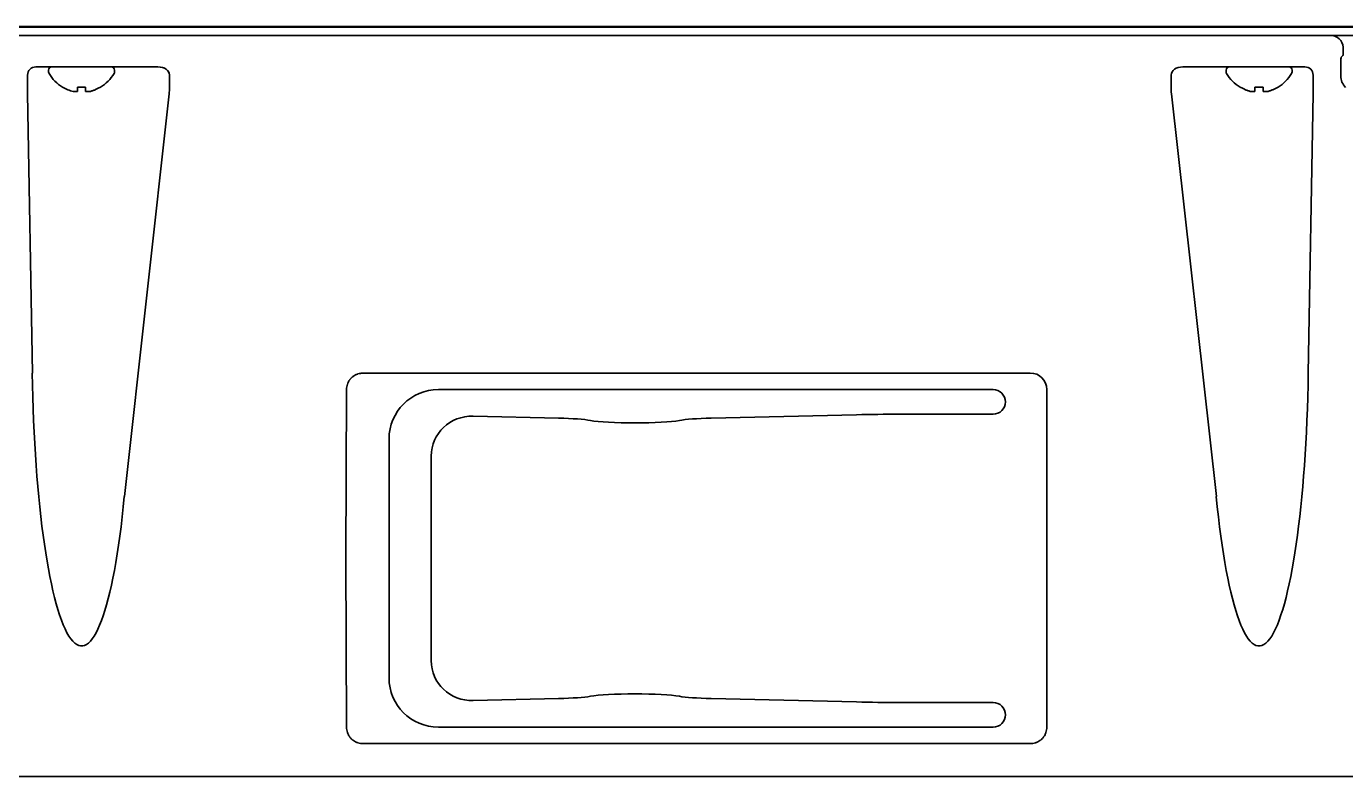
# Model space of a CAD drawing. Extents: x 5809 to 10669, y -850 to 3566.
# Drawn here: x 10279.6 to 10439.8, y 1280.8 to 1371.9 of the extents above; entities that cross this region are included whole.
import ezdxf

# ---------------------------------------------------------------- set-up
doc = ezdxf.new("R2010")
doc.units = 0
doc.header["$LTSCALE"] = 5
doc.layers.add('1', color=7, linetype='CONTINUOUS', true_color=0xffffff)

msp = doc.modelspace()

# ---------------------------------------------------------------- linework, layer by layer
at = {"layer": '1', "color": 7, "linetype": 'Continuous', "lineweight": 35}
for p, q in [((9537.53, 1371.93), (10529.01, 1371.93)), ((10531.47, 1371.83), (9985.78, 1371.83)), ((10531.47, 1370.83), (9533.87, 1370.83)), ((10439.23, 1368.17), (10439.46, 1368.4)), ((10295.53, 1367.01), (10280.73, 1367.01)), ((10282.27, 1366.61), (10282.27, 1366.41)), ((10282.67, 1367.01), (10289.87, 1367.01)), ((10290.27, 1366.41), (10290.27, 1366.61)), ((10420.02, 1367.01), (10434.82, 1367.01)), ((10425.27, 1366.41), (10425.27, 1366.61)), ((10432.87, 1367.01), (10425.67, 1367.01)), ((10433.27, 1366.61), (10433.27, 1366.41)), ((10279.72, 1366.01), (10279.72, 1364.5)), ((10296.95, 1364.5), (10296.95, 1366.03)), ((10418.59, 1364.5), (10418.59, 1366.03)), ((10435.83, 1366.01), (10435.83, 1364.5)), ((10439.19, 1365.93), (10439.19, 1366.17)), ((10279.72, 1363.75), (10280.3, 1329.83)), ((10288.57, 1364.56), (10288.57, 1364.53)), ((10291.47, 1314.84), (10296.91, 1363.75)), ((10424.08, 1314.84), (10418.63, 1363.75)), ((10426.97, 1364.56), (10426.97, 1364.53)), ((10431.57, 1364.53), (10431.57, 1364.56)), ((10435.82, 1363.75), (10435.25, 1329.83)), ((10401.49, 1329.82), (10320.46, 1329.82)), ((10318.45, 1327.85), (10318.38, 1307.33)), ((10329.61, 1327.83), (10396.97, 1327.83)), ((10403.49, 1286.81), (10403.49, 1327.84)), ((10333.83, 1324.6), (10344.22, 1324.35)), ((10362.73, 1324.35), (10380.39, 1324.77)), ((10385.57, 1324.83), (10396.98, 1324.83)), ((10323.62, 1321.83), (10323.62, 1292.82)), ((10328.73, 1294.92), (10328.73, 1319.73)), ((10318.45, 1286.81), (10318.38, 1307.32)), ((10333.83, 1290.06), (10344.22, 1290.3)), ((10362.73, 1290.3), (10380.39, 1289.89)), ((10396.98, 1289.83), (10385.57, 1289.83)), ((10329.61, 1286.83), (10396.97, 1286.83)), ((10401.49, 1284.83), (10320.46, 1284.83)), ((10456.77, 1280.83), (10194.19, 1280.83))]:
    msp.add_line(p, q, dxfattribs=at)
for centre, radius, start, end in [((10282.67, 1366.61), 0.4, 90, 180), ((10289.87, 1366.61), 0.4, 0, 90), ((10425.67, 1366.61), 0.4, 90, 180), ((10432.87, 1366.61), 0.4, 0, 90), ((10282.67, 1366.41), 0.4, 180, 210.3012), ((10286.47, 1368.63), 4.8, 210.3012, 238.6074), ((10286.07, 1368.63), 4.8, 301.3459, 329.6988), ((10289.87, 1366.41), 0.4, 329.6988, 0), ((10425.67, 1366.41), 0.4, 180, 210.3012), ((10429.47, 1368.63), 4.8, 210.3012, 238.6541), ((10429.07, 1368.63), 4.8, 301.3926, 329.6988), ((10432.87, 1366.41), 0.4, 329.6988, 0), ((10286.27, 1368.31), 3.78, 262.3959, 269.9965), ((10286.27, 1368.31), 3.78, 270.0035, 277.6041), ((10429.27, 1368.31), 3.78, 262.3959, 269.9965), ((10429.27, 1368.31), 3.78, 270.0035, 277.6041), ((10318.88, 1307.33), 0.5, 179.8072, 180.1928)]:
    msp.add_arc(centre, radius, start, end, dxfattribs=at)
at = {"layer": '1', "color": 7, "linetype": 'Continuous', "lineweight": 35, "extrusion": (0, 0, -1)}
for centre, major_axis, ratio, start_param, end_param in [((10437.97, 1369.33), (1.34, 0.67), 0.99981, -1.107103, 0.416166), ((10439.23, 1366.17), (0, 2), 0.017455, 4.712389, 6.265732), ((10439.46, 1369.4), (0, 1), 0.017455, 1.641917, 3.124139), ((10420.04, 1366.01), (-1.44, 0.04), 0.692646, -0.026174, 1.535896), ((10434.82, 1366.01), (0.992, 0.198), 0.988241, -1.373108, 0.196167), ((10441.19, 1365.93), (1.85, 0.77), 0.999822, 2.748957, 3.534229), ((10420.9, 1364.5), (0, 4), 0.57735, 4.521954, 4.712389), ((10435.48, 1364.5), (0, 4), 0.087489, 1.570796, 1.761231), ((10286.27, 1333), (0, 36.31), 0.165232, 2.094395, 4.625123), ((10401.49, 1327.84), (-1.41, 1.41), 1, 0.78555, 2.356042), ((10429.27, 1333), (0, 36.31), 0.165232, 1.658063, 4.18879), ((10333.87, 1295.08), (4.62, 2.34), 0.961527, 2.030878, 3.594078), ((10342.66, 1290.81), (-6, 0), 0.087489, 3.590631, 4.45059), ((10353.47, 1290.35), (-6, 0), 0.087489, 0.449039, 2.692554), ((10364.28, 1290.81), (-6, 0), 0.087489, -1.308997, -0.449039), ((10385.57, 1291.58), (-20, 0), 0.087489, 4.712389, 4.974188), ((10320.45, 1286.81), (-1.87, 0.7), 0.99331, -0.676425, -0.362013), ((10401.49, 1286.81), (1.41, 1.41), 1, 0.78555, 1.099963)]:
    msp.add_ellipse(centre, major_axis=major_axis, ratio=ratio, start_param=start_param, end_param=end_param, dxfattribs=at)
at = {"layer": '1', "color": 7, "linetype": 'Continuous', "lineweight": 35}
for centre, major_axis, ratio, start_param, end_param in [((10280.73, 1366.01), (-0.992, 0.198), 0.988241, -1.373108, 0.196167), ((10295.51, 1366.01), (1.44, 0.04), 0.692646, -0.026174, 1.535896), ((10295.51, 1366.01), (1.44, 0.04), 0.692646, -0.026174, 1.012362), ((10280.07, 1364.5), (0, 4), 0.087489, 1.570796, 1.761231), ((10294.64, 1364.5), (0, 4), 0.57735, 4.521954, 4.712389), ((10320.45, 1327.85), (1.87, 0.7), 0.99331, 2.465167, 2.779579), ((10329.62, 1321.82), (-4.25, 4.25), 0.997265, -0.784029, 0.784029), ((10333.87, 1319.58), (-4.62, 2.34), 0.961527, -1.110714, 0.452486), ((10342.66, 1323.85), (6, 0), 0.087489, 0.449039, 1.308997), ((10353.47, 1324.3), (6, 0), 0.087489, 3.590631, 5.834147), ((10364.28, 1323.85), (6, 0), 0.087489, 1.832596, 2.692554), ((10385.57, 1323.08), (20, 0), 0.087489, 1.570796, 1.832596)]:
    msp.add_ellipse(centre, major_axis=major_axis, ratio=ratio, start_param=start_param, end_param=end_param, dxfattribs=at)
at = {"layer": '1', "color": 7, "linetype": 'Continuous', "lineweight": 35, "extrusion": (-5.91646e-31, -1.17146e-15, -1)}
msp.add_ellipse((10396.97, 1326.32), major_axis=(1.06, 1.06), ratio=0.997265, start_param=-0.784029, end_param=0.785092, dxfattribs=at)
at = {"layer": '1', "color": 7, "linetype": 'Continuous', "lineweight": 35, "extrusion": (-8.87469e-31, -1.17146e-15, -1)}
msp.add_ellipse((10396.97, 1326.33), major_axis=(-0.77, 1.29), ratio=0.99484, start_param=2.11172, end_param=3.679016, dxfattribs=at)
at = {"layer": '1', "color": 7, "linetype": 'Continuous', "lineweight": 35, "extrusion": (-3.9443e-31, -1.17146e-15, -1)}
msp.add_ellipse((10329.62, 1292.83), major_axis=(4.25, 4.25), ratio=0.997265, start_param=2.357564, end_param=3.925621, dxfattribs=at)
at = {"layer": '1', "color": 7, "linetype": 'Continuous', "lineweight": 35, "extrusion": (4.93038e-31, -1.17146e-15, -1)}
msp.add_ellipse((10396.97, 1288.32), major_axis=(0.77, 1.29), ratio=0.99484, start_param=-0.537423, end_param=1.029872, dxfattribs=at)
at = {"layer": '1', "color": 7, "linetype": 'Continuous', "lineweight": 35, "extrusion": (9.86076e-31, -1.17146e-15, -1)}
msp.add_ellipse((10396.97, 1288.33), major_axis=(-1.06, 1.06), ratio=0.997265, start_param=2.356501, end_param=3.925621, dxfattribs=at)
at = {"layer": '1', "color": 7, "linetype": 'Continuous', "lineweight": 35}
for points in [[(10439.47, 1369.4), (10439.47, 1369.39), (10439.47, 1369.36), (10439.47, 1369.34), (10439.47, 1369.33)], [(10285.27, 1364.01), (10285.3, 1364.01), (10285.35, 1364), (10285.42, 1364), (10285.5, 1364), (10285.57, 1364), (10285.63, 1364), (10285.7, 1364.01), (10285.75, 1364.01), (10285.77, 1364.01)], [(10285.77, 1364.01), (10285.77, 1364.03), (10285.77, 1364.06), (10285.77, 1364.11), (10285.77, 1364.16), (10285.77, 1364.23), (10285.77, 1364.29), (10285.77, 1364.37), (10285.77, 1364.45), (10285.77, 1364.52), (10285.77, 1364.56)], [(10286.77, 1364.01), (10286.8, 1364.01), (10286.84, 1364), (10286.92, 1364), (10286.99, 1364), (10287.06, 1364), (10287.13, 1364), (10287.2, 1364), (10287.25, 1364.01), (10287.27, 1364.01)], [(10287.27, 1364.01), (10287.33, 1364.03), (10287.44, 1364.06), (10287.6, 1364.11), (10287.76, 1364.16), (10287.91, 1364.23), (10288.06, 1364.29), (10288.22, 1364.37), (10288.39, 1364.45), (10288.51, 1364.52), (10288.57, 1364.56)], [(10428.27, 1364.01), (10428.22, 1364.03), (10428.11, 1364.06), (10427.95, 1364.11), (10427.79, 1364.16), (10427.63, 1364.23), (10427.48, 1364.29), (10427.33, 1364.37), (10427.16, 1364.45), (10427.04, 1364.52), (10426.97, 1364.56)], [(10428.77, 1364.01), (10428.75, 1364.01), (10428.7, 1364), (10428.63, 1364), (10428.56, 1364), (10428.49, 1364), (10428.42, 1364), (10428.34, 1364), (10428.3, 1364.01), (10428.27, 1364.01)], [(10429.77, 1364.01), (10429.77, 1364.03), (10429.77, 1364.06), (10429.77, 1364.11), (10429.77, 1364.16), (10429.77, 1364.23), (10429.77, 1364.29), (10429.77, 1364.37), (10429.77, 1364.45), (10429.77, 1364.52), (10429.77, 1364.56)], [(10430.27, 1364.01), (10430.25, 1364.01), (10430.2, 1364), (10430.12, 1364), (10430.05, 1364), (10429.98, 1364), (10429.91, 1364), (10429.84, 1364.01), (10429.8, 1364.01), (10429.77, 1364.01)]]:
    msp.add_open_spline(points, degree=3, dxfattribs=at)
for points, knots in [([(10283.97, 1364.56), (10284.18, 1364.44), (10284.39, 1364.33), (10284.71, 1364.19), (10284.82, 1364.15), (10285.04, 1364.08), (10285.16, 1364.04), (10285.27, 1364.01)], [0, 0, 0, 0, 0.5, 0.5, 0.75, 0.75, 1, 1, 1, 1]), ([(10286.77, 1364.56), (10286.77, 1364.44), (10286.77, 1364.33), (10286.77, 1364.19), (10286.77, 1364.15), (10286.77, 1364.08), (10286.77, 1364.04), (10286.77, 1364.01)], [0, 0, 0, 0, 0.5, 0.5, 0.75, 0.75, 1, 1, 1, 1]), ([(10428.77, 1364.56), (10428.77, 1364.44), (10428.77, 1364.33), (10428.77, 1364.19), (10428.77, 1364.15), (10428.77, 1364.08), (10428.77, 1364.04), (10428.77, 1364.01)], [0, 0, 0, 0, 0.5, 0.5, 0.75, 0.75, 1, 1, 1, 1]), ([(10431.57, 1364.56), (10431.37, 1364.44), (10431.16, 1364.33), (10430.84, 1364.19), (10430.73, 1364.15), (10430.5, 1364.08), (10430.39, 1364.04), (10430.27, 1364.01)], [0, 0, 0, 0, 0.5, 0.5, 0.75, 0.75, 1, 1, 1, 1]), ([(10320.46, 1329.82), (10320.43, 1329.82), (10320.4, 1329.82), (10320.35, 1329.82), (10320.32, 1329.82), (10320.25, 1329.81), (10320.19, 1329.8), (10320.04, 1329.78), (10319.94, 1329.76), (10319.82, 1329.72), (10319.79, 1329.71), (10319.74, 1329.69), (10319.72, 1329.68), (10319.64, 1329.65), (10319.6, 1329.63), (10319.46, 1329.56), (10319.37, 1329.51), (10319.24, 1329.42), (10319.2, 1329.39), (10319.14, 1329.33), (10319.12, 1329.32), (10319.08, 1329.28), (10319.06, 1329.26), (10319.01, 1329.21), (10318.95, 1329.15), (10318.9, 1329.09), (10318.87, 1329.05), (10318.85, 1329.03), (10318.78, 1328.93), (10318.72, 1328.84), (10318.63, 1328.66), (10318.59, 1328.56), (10318.55, 1328.46)], [0, 0, 0, 0, 0.03125, 0.03125, 0.0625, 0.0625, 0.125, 0.125, 0.25, 0.25, 0.28125, 0.28125, 0.3125, 0.3125, 0.375, 0.375, 0.5, 0.5, 0.5625, 0.5625, 0.59375, 0.59375, 0.625, 0.625, 0.6875, 0.71875, 0.71875, 0.75, 0.75, 0.875, 0.875, 1, 1, 1, 1]), ([(10320.46, 1284.83), (10320.43, 1284.83), (10320.4, 1284.83), (10320.35, 1284.84), (10320.32, 1284.84), (10320.25, 1284.84), (10320.19, 1284.85), (10320.04, 1284.87), (10319.94, 1284.9), (10319.82, 1284.94), (10319.79, 1284.94), (10319.74, 1284.96), (10319.72, 1284.97), (10319.64, 1285), (10319.6, 1285.02), (10319.46, 1285.09), (10319.37, 1285.14), (10319.24, 1285.24), (10319.2, 1285.27), (10319.14, 1285.32), (10319.12, 1285.33), (10319.08, 1285.37), (10319.06, 1285.39), (10319.01, 1285.44), (10318.95, 1285.5), (10318.9, 1285.56), (10318.87, 1285.6), (10318.85, 1285.62), (10318.78, 1285.73), (10318.72, 1285.81), (10318.63, 1286), (10318.59, 1286.09), (10318.55, 1286.19)], [0, 0, 0, 0, 0.03125, 0.03125, 0.0625, 0.0625, 0.125, 0.125, 0.25, 0.25, 0.28125, 0.28125, 0.3125, 0.3125, 0.375, 0.375, 0.5, 0.5, 0.5625, 0.5625, 0.59375, 0.59375, 0.625, 0.625, 0.6875, 0.71875, 0.71875, 0.75, 0.75, 0.875, 0.875, 1, 1, 1, 1]), ([(10403.39, 1286.19), (10403.38, 1286.14), (10403.36, 1286.09), (10403.32, 1286), (10403.3, 1285.95), (10403.22, 1285.81), (10403.17, 1285.72), (10403.09, 1285.62), (10403.08, 1285.6), (10403.04, 1285.56), (10403.03, 1285.54), (10402.98, 1285.48), (10402.9, 1285.4), (10402.83, 1285.33), (10402.77, 1285.28), (10402.75, 1285.27), (10402.7, 1285.24), (10402.68, 1285.22), (10402.58, 1285.14), (10402.49, 1285.09), (10402.35, 1285.02), (10402.3, 1285), (10402.23, 1284.97), (10402.2, 1284.96), (10402.16, 1284.94), (10402.13, 1284.94), (10402.01, 1284.9), (10401.9, 1284.87), (10401.75, 1284.85), (10401.7, 1284.84), (10401.6, 1284.83), (10401.54, 1284.83), (10401.49, 1284.83)], [0, 0, 0, 0, 0.0625, 0.0625, 0.125, 0.125, 0.25, 0.25, 0.28125, 0.28125, 0.3125, 0.3125, 0.375, 0.4375, 0.4375, 0.46875, 0.46875, 0.5, 0.5, 0.625, 0.625, 0.6875, 0.6875, 0.71875, 0.71875, 0.75, 0.75, 0.875, 0.875, 0.9375, 0.9375, 1, 1, 1, 1])]:
    msp.add_open_spline(points, degree=3, knots=knots, dxfattribs=at)

doc.saveas('drawing.dxf')
